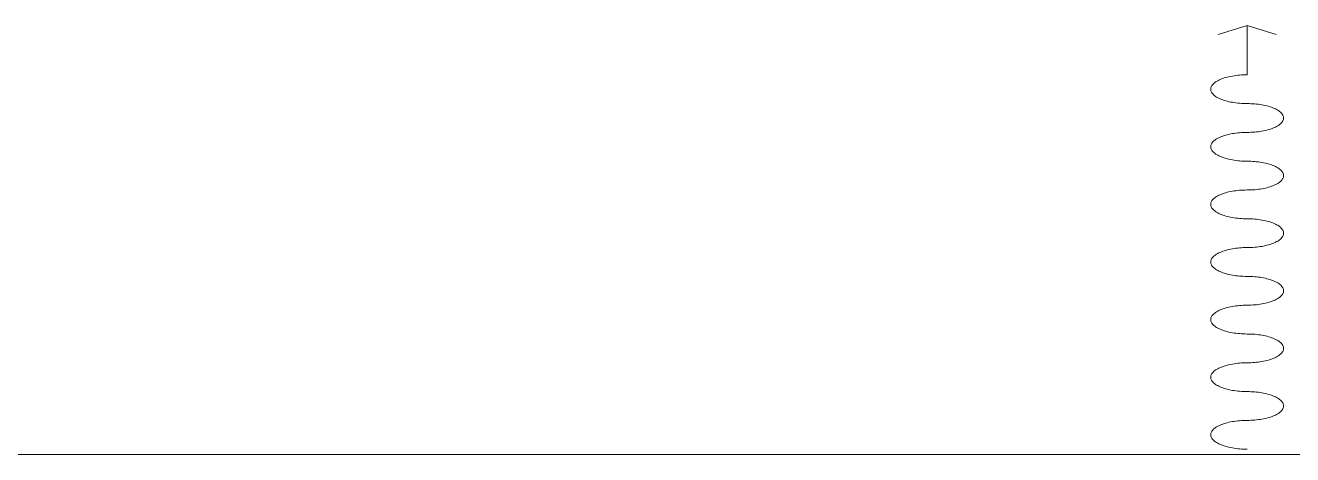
# Model space of a CAD drawing. Header units: millimetres. Extents: x 1706 to 12425, y -387 to 9072.
# Drawn here: x 7038 to 9577, y 2984 to 3843 of the extents above; entities that cross this region are included whole.
import ezdxf

# ---------------------------------------------------------------- set-up
doc = ezdxf.new("R2010")
doc.units = ezdxf.units.MM
doc.layers.add('BS-非承重墙', color=255, linetype='Continuous', lineweight=13)
doc.layers.add('DS-绿化陈设', color=4, linetype='Continuous', lineweight=13)

msp = doc.modelspace()

# ---------------------------------------------------------------- linework, layer by layer
at = {"layer": 'BS-非承重墙', "color": 255, "linetype": 'Continuous'}
msp.add_line((9595.5, 2983.8), (5889.3, 2983.8), dxfattribs=at)
at = {"layer": 'DS-绿化陈设', "color": 4, "linetype": 'Continuous'}
for p, q in [((9486, 3843.3), (9428.1, 3824.8)), ((9486, 3744.3), (9486, 3843.3)), ((9486, 3843.3), (9543.9, 3824.8)), ((9427, 3732.4), (9424.9, 3731.2)), ((9429.4, 3733.6), (9427, 3732.4)), ((9431.8, 3734.8), (9429.4, 3733.6)), ((9434.5, 3735.9), (9431.8, 3734.8)), ((9437.2, 3736.9), (9434.5, 3735.9)), ((9440.1, 3737.9), (9437.2, 3736.9)), ((9443.2, 3738.8), (9440.1, 3737.9)), ((9446.3, 3739.7), (9443.2, 3738.8)), ((9449.6, 3740.5), (9446.3, 3739.7)), ((9452.9, 3741.2), (9449.6, 3740.5)), ((9456.4, 3741.8), (9452.9, 3741.2)), ((9459.9, 3742.4), (9456.4, 3741.8)), ((9463.5, 3742.9), (9459.9, 3742.4)), ((9467.2, 3743.3), (9463.5, 3742.9)), ((9470.9, 3743.7), (9467.2, 3743.3)), ((9474.6, 3744), (9470.9, 3743.7)), ((9478.4, 3744.2), (9474.6, 3744)), ((9482.2, 3744.3), (9478.4, 3744.2)), ((9486, 3744.3), (9482.2, 3744.3)), ((9413.2, 3717), (9413.1, 3715.5)), ((9413.1, 3715.5), (9413.2, 3714)), ((9413.5, 3718.5), (9413.2, 3717)), ((9413.2, 3714), (9413.5, 3712.5)), ((9414, 3720), (9413.5, 3718.5)), ((9413.5, 3712.5), (9414, 3711)), ((9414.7, 3721.5), (9414, 3720)), ((9414, 3711), (9414.7, 3709.5)), ((9415.6, 3723), (9414.7, 3721.5)), ((9414.7, 3709.5), (9415.6, 3708)), ((9416.7, 3724.4), (9415.6, 3723)), ((9415.6, 3708), (9416.7, 3706.6)), ((9417.9, 3725.8), (9416.7, 3724.4)), ((9419.4, 3727.2), (9417.9, 3725.8)), ((9421, 3728.6), (9419.4, 3727.2)), ((9422.9, 3729.9), (9421, 3728.6)), ((9424.9, 3731.2), (9422.9, 3729.9)), ((9416.7, 3706.6), (9417.9, 3705.2)), ((9417.9, 3705.2), (9419.4, 3703.8)), ((9419.4, 3703.8), (9421, 3702.4)), ((9421, 3702.4), (9422.9, 3701.1)), ((9422.9, 3701.1), (9424.9, 3699.8)), ((9424.9, 3699.8), (9427, 3698.5)), ((9427, 3698.5), (9429.4, 3697.3)), ((9429.4, 3697.3), (9431.8, 3696.2)), ((9431.8, 3696.2), (9434.5, 3695.1)), ((9434.5, 3695.1), (9437.2, 3694.1)), ((9437.2, 3694.1), (9440.1, 3693.1)), ((9440.1, 3693.1), (9443.2, 3692.2)), ((9443.2, 3692.2), (9446.3, 3691.3)), ((9446.3, 3691.3), (9449.6, 3690.5)), ((9449.6, 3690.5), (9452.9, 3689.8)), ((9452.9, 3689.8), (9456.4, 3689.2)), ((9456.4, 3689.2), (9459.9, 3688.6)), ((9459.9, 3688.6), (9463.5, 3688.1)), ((9463.5, 3688.1), (9467.2, 3687.6)), ((9467.2, 3687.6), (9470.9, 3687.3)), ((9470.9, 3687.3), (9474.6, 3687)), ((9474.6, 3687), (9478.4, 3686.8)), ((9478.4, 3686.8), (9482.2, 3686.7)), ((9482.2, 3686.7), (9486, 3686.7)), ((9489.9, 3686.6), (9486, 3686.7)), ((9486, 3686.7), (9486, 3686.7)), ((9486, 3686.7), (9486, 3686.7)), ((9493.7, 3686.5), (9489.9, 3686.6)), ((9497.4, 3686.3), (9493.7, 3686.5)), ((9501.2, 3686), (9497.4, 3686.3)), ((9504.9, 3685.7), (9501.2, 3686)), ((9508.6, 3685.2), (9504.9, 3685.7)), ((9512.2, 3684.7), (9508.6, 3685.2)), ((9515.7, 3684.2), (9512.2, 3684.7)), ((9519.1, 3683.5), (9515.7, 3684.2)), ((9522.5, 3682.8), (9519.1, 3683.5)), ((9525.8, 3682), (9522.5, 3682.8)), ((9528.9, 3681.2), (9525.8, 3682)), ((9531.9, 3680.2), (9528.9, 3681.2)), ((9534.8, 3679.3), (9531.9, 3680.2)), ((9537.6, 3678.2), (9534.8, 3679.3)), ((9540.2, 3677.1), (9537.6, 3678.2)), ((9542.7, 3676), (9540.2, 3677.1)), ((9545, 3674.8), (9542.7, 3676)), ((9547.2, 3673.5), (9545, 3674.8)), ((9549.2, 3672.2), (9547.2, 3673.5)), ((9551, 3670.9), (9549.2, 3672.2)), ((9552.7, 3669.6), (9551, 3670.9)), ((9554.1, 3668.2), (9552.7, 3669.6)), ((9555.4, 3666.7), (9554.1, 3668.2)), ((9556.5, 3665.3), (9555.4, 3666.7)), ((9557.4, 3663.8), (9556.5, 3665.3)), ((9558.1, 3662.3), (9557.4, 3663.8)), ((9558.6, 3660.8), (9558.1, 3662.3)), ((9558.9, 3659.3), (9558.6, 3660.8)), ((9558.6, 3654.8), (9558.9, 3656.3)), ((9559, 3657.8), (9558.9, 3659.3)), ((9558.9, 3656.3), (9559, 3657.8)), ((9508.6, 3630.4), (9512.2, 3630.9)), ((9512.2, 3630.9), (9515.7, 3631.5)), ((9515.7, 3631.5), (9519.1, 3632.1)), ((9519.1, 3632.1), (9522.5, 3632.9)), ((9522.5, 3632.9), (9525.8, 3633.6)), ((9525.8, 3633.6), (9528.9, 3634.5)), ((9528.9, 3634.5), (9531.9, 3635.4)), ((9531.9, 3635.4), (9534.8, 3636.4)), ((9534.8, 3636.4), (9537.6, 3637.4)), ((9537.6, 3637.4), (9540.2, 3638.5)), ((9540.2, 3638.5), (9542.7, 3639.7)), ((9542.7, 3639.7), (9545, 3640.9)), ((9545, 3640.9), (9547.2, 3642.1)), ((9547.2, 3642.1), (9549.2, 3643.4)), ((9549.2, 3643.4), (9551, 3644.7)), ((9551, 3644.7), (9552.7, 3646.1)), ((9552.7, 3646.1), (9554.1, 3647.5)), ((9554.1, 3647.5), (9555.4, 3648.9)), ((9555.4, 3648.9), (9556.5, 3650.4)), ((9556.5, 3650.4), (9557.4, 3651.8)), ((9557.4, 3651.8), (9558.1, 3653.3)), ((9558.1, 3653.3), (9558.6, 3654.8)), ((9414.7, 3606.2), (9414, 3604.7)), ((9415.6, 3607.6), (9414.7, 3606.2)), ((9416.7, 3609.1), (9415.6, 3607.6)), ((9417.9, 3610.5), (9416.7, 3609.1)), ((9419.4, 3611.9), (9417.9, 3610.5)), ((9421, 3613.3), (9419.4, 3611.9)), ((9422.9, 3614.6), (9421, 3613.3)), ((9424.9, 3615.9), (9422.9, 3614.6)), ((9427, 3617.1), (9424.9, 3615.9)), ((9429.4, 3618.3), (9427, 3617.1)), ((9431.8, 3619.5), (9429.4, 3618.3)), ((9434.5, 3620.5), (9431.8, 3619.5)), ((9437.2, 3621.6), (9434.5, 3620.5)), ((9440.1, 3622.6), (9437.2, 3621.6)), ((9443.2, 3623.5), (9440.1, 3622.6)), ((9446.3, 3624.3), (9443.2, 3623.5)), ((9449.6, 3625.1), (9446.3, 3624.3)), ((9452.9, 3625.9), (9449.6, 3625.1)), ((9456.4, 3626.5), (9452.9, 3625.9)), ((9459.9, 3627.1), (9456.4, 3626.5)), ((9463.5, 3627.6), (9459.9, 3627.1)), ((9467.2, 3628), (9463.5, 3627.6)), ((9470.9, 3628.4), (9467.2, 3628)), ((9474.6, 3628.6), (9470.9, 3628.4)), ((9478.4, 3628.8), (9474.6, 3628.6)), ((9482.2, 3629), (9478.4, 3628.8)), ((9486, 3629), (9482.2, 3629)), ((9486, 3629), (9489.9, 3629)), ((9489.9, 3629), (9493.7, 3629.2)), ((9493.7, 3629.2), (9497.4, 3629.3)), ((9497.4, 3629.3), (9501.2, 3629.6)), ((9501.2, 3629.6), (9504.9, 3630)), ((9504.9, 3630), (9508.6, 3630.4)), ((9413.2, 3601.7), (9413.1, 3600.2)), ((9413.1, 3600.2), (9413.2, 3598.7)), ((9413.5, 3603.2), (9413.2, 3601.7)), ((9413.2, 3598.7), (9413.5, 3597.1)), ((9414, 3604.7), (9413.5, 3603.2)), ((9413.5, 3597.1), (9414, 3595.7)), ((9414, 3595.7), (9414.7, 3594.2)), ((9414.7, 3594.2), (9415.6, 3592.7)), ((9415.6, 3592.7), (9416.7, 3591.3)), ((9416.7, 3591.3), (9417.9, 3589.8)), ((9417.9, 3589.8), (9419.4, 3588.4)), ((9419.4, 3588.4), (9421, 3587.1)), ((9421, 3587.1), (9422.9, 3585.7)), ((9422.9, 3585.7), (9424.9, 3584.5)), ((9424.9, 3584.5), (9427, 3583.2)), ((9427, 3583.2), (9429.4, 3582)), ((9429.4, 3582), (9431.8, 3580.9)), ((9431.8, 3580.9), (9434.5, 3579.8)), ((9434.5, 3579.8), (9437.2, 3578.7)), ((9437.2, 3578.7), (9440.1, 3577.8)), ((9440.1, 3577.8), (9443.2, 3576.8)), ((9443.2, 3576.8), (9446.3, 3576)), ((9446.3, 3576), (9449.6, 3575.2)), ((9449.6, 3575.2), (9452.9, 3574.5)), ((9452.9, 3574.5), (9456.4, 3573.8)), ((9456.4, 3573.8), (9459.9, 3573.2)), ((9459.9, 3573.2), (9463.5, 3572.7)), ((9463.5, 3572.7), (9467.2, 3572.3)), ((9467.2, 3572.3), (9470.9, 3572)), ((9470.9, 3572), (9474.6, 3571.7)), ((9474.6, 3571.7), (9478.4, 3571.5)), ((9478.4, 3571.5), (9482.2, 3571.4)), ((9482.2, 3571.4), (9486, 3571.3)), ((9489.9, 3571.3), (9486, 3571.3)), ((9486, 3571.3), (9486, 3571.3)), ((9486, 3571.3), (9486, 3571.3)), ((9493.7, 3571.2), (9489.9, 3571.3)), ((9497.4, 3571), (9493.7, 3571.2)), ((9501.2, 3570.7), (9497.4, 3571)), ((9504.9, 3570.3), (9501.2, 3570.7)), ((9508.6, 3569.9), (9504.9, 3570.3)), ((9512.2, 3569.4), (9508.6, 3569.9)), ((9515.7, 3568.8), (9512.2, 3569.4)), ((9519.1, 3568.2), (9515.7, 3568.8)), ((9522.5, 3567.5), (9519.1, 3568.2)), ((9525.8, 3566.7), (9522.5, 3567.5)), ((9528.9, 3565.8), (9525.8, 3566.7)), ((9531.9, 3564.9), (9528.9, 3565.8)), ((9534.8, 3563.9), (9531.9, 3564.9)), ((9537.6, 3562.9), (9534.8, 3563.9)), ((9540.2, 3561.8), (9537.6, 3562.9)), ((9542.7, 3560.6), (9540.2, 3561.8)), ((9545, 3559.4), (9542.7, 3560.6)), ((9547.2, 3558.2), (9545, 3559.4)), ((9549.2, 3556.9), (9547.2, 3558.2)), ((9551, 3555.6), (9549.2, 3556.9)), ((9552.7, 3554.2), (9551, 3555.6)), ((9549.2, 3528.1), (9551, 3529.4)), ((9551, 3529.4), (9552.7, 3530.8)), ((9554.1, 3552.8), (9552.7, 3554.2)), ((9552.7, 3530.8), (9554.1, 3532.2)), ((9555.4, 3551.4), (9554.1, 3552.8)), ((9554.1, 3532.2), (9555.4, 3533.6)), ((9556.5, 3550), (9555.4, 3551.4)), ((9555.4, 3533.6), (9556.5, 3535)), ((9557.4, 3548.5), (9556.5, 3550)), ((9556.5, 3535), (9557.4, 3536.5)), ((9558.1, 3547), (9557.4, 3548.5)), ((9557.4, 3536.5), (9558.1, 3538)), ((9558.6, 3545.5), (9558.1, 3547)), ((9558.1, 3538), (9558.6, 3539.5)), ((9558.9, 3544), (9558.6, 3545.5)), ((9558.6, 3539.5), (9558.9, 3541)), ((9559, 3542.5), (9558.9, 3544)), ((9558.9, 3541), (9559, 3542.5)), ((9431.8, 3504.1), (9429.4, 3503)), ((9434.5, 3505.2), (9431.8, 3504.1)), ((9437.2, 3506.3), (9434.5, 3505.2)), ((9440.1, 3507.2), (9437.2, 3506.3)), ((9443.2, 3508.2), (9440.1, 3507.2)), ((9446.3, 3509), (9443.2, 3508.2)), ((9449.6, 3509.8), (9446.3, 3509)), ((9452.9, 3510.5), (9449.6, 3509.8)), ((9456.4, 3511.2), (9452.9, 3510.5)), ((9459.9, 3511.7), (9456.4, 3511.2)), ((9463.5, 3512.3), (9459.9, 3511.7)), ((9467.2, 3512.7), (9463.5, 3512.3)), ((9470.9, 3513), (9467.2, 3512.7)), ((9474.6, 3513.3), (9470.9, 3513)), ((9478.4, 3513.5), (9474.6, 3513.3)), ((9482.2, 3513.6), (9478.4, 3513.5)), ((9486, 3513.7), (9482.2, 3513.6)), ((9486, 3513.7), (9489.9, 3513.7)), ((9489.9, 3513.7), (9493.7, 3513.8)), ((9493.7, 3513.8), (9497.4, 3514)), ((9497.4, 3514), (9501.2, 3514.3)), ((9501.2, 3514.3), (9504.9, 3514.6)), ((9504.9, 3514.6), (9508.6, 3515.1)), ((9508.6, 3515.1), (9512.2, 3515.6)), ((9512.2, 3515.6), (9515.7, 3516.2)), ((9515.7, 3516.2), (9519.1, 3516.8)), ((9519.1, 3516.8), (9522.5, 3517.5)), ((9522.5, 3517.5), (9525.8, 3518.3)), ((9525.8, 3518.3), (9528.9, 3519.2)), ((9528.9, 3519.2), (9531.9, 3520.1)), ((9531.9, 3520.1), (9534.8, 3521.1)), ((9534.8, 3521.1), (9537.6, 3522.1)), ((9537.6, 3522.1), (9540.2, 3523.2)), ((9540.2, 3523.2), (9542.7, 3524.4)), ((9542.7, 3524.4), (9545, 3525.5)), ((9545, 3525.5), (9547.2, 3526.8)), ((9547.2, 3526.8), (9549.2, 3528.1)), ((9413.2, 3486.3), (9413.1, 3484.8)), ((9413.1, 3484.8), (9413.2, 3483.3)), ((9413.5, 3487.8), (9413.2, 3486.3)), ((9413.2, 3483.3), (9413.5, 3481.8)), ((9414, 3489.3), (9413.5, 3487.8)), ((9413.5, 3481.8), (9414, 3480.3)), ((9414.7, 3490.8), (9414, 3489.3)), ((9414, 3480.3), (9414.7, 3478.8)), ((9415.6, 3492.3), (9414.7, 3490.8)), ((9414.7, 3478.8), (9415.6, 3477.4)), ((9416.7, 3493.7), (9415.6, 3492.3)), ((9417.9, 3495.2), (9416.7, 3493.7)), ((9419.4, 3496.6), (9417.9, 3495.2)), ((9421, 3497.9), (9419.4, 3496.6)), ((9422.9, 3499.2), (9421, 3497.9)), ((9424.9, 3500.5), (9422.9, 3499.2)), ((9427, 3501.8), (9424.9, 3500.5)), ((9429.4, 3503), (9427, 3501.8)), ((9415.6, 3477.4), (9416.7, 3475.9)), ((9416.7, 3475.9), (9417.9, 3474.5)), ((9417.9, 3474.5), (9419.4, 3473.1)), ((9419.4, 3473.1), (9421, 3471.7)), ((9421, 3471.7), (9422.9, 3470.4)), ((9422.9, 3470.4), (9424.9, 3469.1)), ((9424.9, 3469.1), (9427, 3467.9)), ((9427, 3467.9), (9429.4, 3466.7)), ((9429.4, 3466.7), (9431.8, 3465.5)), ((9431.8, 3465.5), (9434.5, 3464.4)), ((9434.5, 3464.4), (9437.2, 3463.4)), ((9437.2, 3463.4), (9440.1, 3462.4)), ((9440.1, 3462.4), (9443.2, 3461.5)), ((9443.2, 3461.5), (9446.3, 3460.6)), ((9446.3, 3460.6), (9449.6, 3459.9)), ((9449.6, 3459.9), (9452.9, 3459.1)), ((9452.9, 3459.1), (9456.4, 3458.5)), ((9456.4, 3458.5), (9459.9, 3457.9)), ((9459.9, 3457.9), (9463.5, 3457.4)), ((9463.5, 3457.4), (9467.2, 3457)), ((9467.2, 3457), (9470.9, 3456.6)), ((9470.9, 3456.6), (9474.6, 3456.4)), ((9474.6, 3456.4), (9478.4, 3456.2)), ((9478.4, 3456.2), (9482.2, 3456)), ((9482.2, 3456), (9486, 3456)), ((9489.9, 3456), (9486, 3456)), ((9486, 3456), (9486, 3456)), ((9486, 3456), (9486, 3456)), ((9493.7, 3455.8), (9489.9, 3456)), ((9497.4, 3455.6), (9493.7, 3455.8)), ((9501.2, 3455.4), (9497.4, 3455.6)), ((9504.9, 3455), (9501.2, 3455.4)), ((9508.6, 3454.6), (9504.9, 3455)), ((9512.2, 3454.1), (9508.6, 3454.6)), ((9515.7, 3453.5), (9512.2, 3454.1)), ((9519.1, 3452.9), (9515.7, 3453.5)), ((9522.5, 3452.1), (9519.1, 3452.9)), ((9525.8, 3451.3), (9522.5, 3452.1)), ((9528.9, 3450.5), (9525.8, 3451.3)), ((9531.9, 3449.6), (9528.9, 3450.5)), ((9534.8, 3448.6), (9531.9, 3449.6)), ((9537.6, 3447.6), (9534.8, 3448.6)), ((9540.2, 3446.5), (9537.6, 3447.6)), ((9542.7, 3445.3), (9540.2, 3446.5)), ((9545, 3444.1), (9542.7, 3445.3)), ((9547.2, 3442.9), (9545, 3444.1)), ((9549.2, 3441.6), (9547.2, 3442.9)), ((9551, 3440.3), (9549.2, 3441.6)), ((9552.7, 3438.9), (9551, 3440.3)), ((9554.1, 3437.5), (9552.7, 3438.9)), ((9555.4, 3436.1), (9554.1, 3437.5)), ((9556.5, 3434.6), (9555.4, 3436.1)), ((9557.4, 3433.2), (9556.5, 3434.6)), ((9558.1, 3431.7), (9557.4, 3433.2)), ((9558.6, 3430.2), (9558.1, 3431.7)), ((9558.9, 3428.7), (9558.6, 3430.2)), ((9559, 3427.2), (9558.9, 3428.7)), ((9519.1, 3401.5), (9522.5, 3402.2)), ((9522.5, 3402.2), (9525.8, 3403)), ((9525.8, 3403), (9528.9, 3403.8)), ((9528.9, 3403.8), (9531.9, 3404.8)), ((9531.9, 3404.8), (9534.8, 3405.7)), ((9534.8, 3405.7), (9537.6, 3406.8)), ((9537.6, 3406.8), (9540.2, 3407.9)), ((9540.2, 3407.9), (9542.7, 3409)), ((9542.7, 3409), (9545, 3410.2)), ((9545, 3410.2), (9547.2, 3411.5)), ((9547.2, 3411.5), (9549.2, 3412.7)), ((9549.2, 3412.7), (9551, 3414.1)), ((9551, 3414.1), (9552.7, 3415.4)), ((9552.7, 3415.4), (9554.1, 3416.8)), ((9554.1, 3416.8), (9555.4, 3418.3)), ((9555.4, 3418.3), (9556.5, 3419.7)), ((9556.5, 3419.7), (9557.4, 3421.2)), ((9557.4, 3421.2), (9558.1, 3422.7)), ((9558.1, 3422.7), (9558.6, 3424.2)), ((9558.6, 3424.2), (9558.9, 3425.7)), ((9558.9, 3425.7), (9559, 3427.2)), ((9415.6, 3377), (9414.7, 3375.5)), ((9416.7, 3378.4), (9415.6, 3377)), ((9417.9, 3379.8), (9416.7, 3378.4)), ((9419.4, 3381.2), (9417.9, 3379.8)), ((9421, 3382.6), (9419.4, 3381.2)), ((9422.9, 3383.9), (9421, 3382.6)), ((9424.9, 3385.2), (9422.9, 3383.9)), ((9427, 3386.4), (9424.9, 3385.2)), ((9429.4, 3387.6), (9427, 3386.4)), ((9431.8, 3388.8), (9429.4, 3387.6)), ((9434.5, 3389.9), (9431.8, 3388.8)), ((9437.2, 3390.9), (9434.5, 3389.9)), ((9440.1, 3391.9), (9437.2, 3390.9)), ((9443.2, 3392.8), (9440.1, 3391.9)), ((9446.3, 3393.7), (9443.2, 3392.8)), ((9449.6, 3394.5), (9446.3, 3393.7)), ((9452.9, 3395.2), (9449.6, 3394.5)), ((9456.4, 3395.8), (9452.9, 3395.2)), ((9459.9, 3396.4), (9456.4, 3395.8)), ((9463.5, 3396.9), (9459.9, 3396.4)), ((9467.2, 3397.4), (9463.5, 3396.9)), ((9470.9, 3397.7), (9467.2, 3397.4)), ((9474.6, 3398), (9470.9, 3397.7)), ((9478.4, 3398.2), (9474.6, 3398)), ((9482.2, 3398.3), (9478.4, 3398.2)), ((9486, 3398.3), (9482.2, 3398.3)), ((9486, 3398.3), (9489.9, 3398.4)), ((9489.9, 3398.4), (9493.7, 3398.5)), ((9493.7, 3398.5), (9497.4, 3398.7)), ((9497.4, 3398.7), (9501.2, 3399)), ((9501.2, 3399), (9504.9, 3399.3)), ((9504.9, 3399.3), (9508.6, 3399.7)), ((9508.6, 3399.7), (9512.2, 3400.2)), ((9512.2, 3400.2), (9515.7, 3400.8)), ((9515.7, 3400.8), (9519.1, 3401.5)), ((9413.2, 3371), (9413.1, 3369.5)), ((9413.1, 3369.5), (9413.2, 3368)), ((9413.5, 3372.5), (9413.2, 3371)), ((9413.2, 3368), (9413.5, 3366.5)), ((9414, 3374), (9413.5, 3372.5)), ((9413.5, 3366.5), (9414, 3365)), ((9414.7, 3375.5), (9414, 3374)), ((9414, 3365), (9414.7, 3363.5)), ((9414.7, 3363.5), (9415.6, 3362)), ((9415.6, 3362), (9416.7, 3360.6)), ((9416.7, 3360.6), (9417.9, 3359.2)), ((9417.9, 3359.2), (9419.4, 3357.8)), ((9419.4, 3357.8), (9421, 3356.4)), ((9421, 3356.4), (9422.9, 3355.1)), ((9422.9, 3355.1), (9424.9, 3353.8)), ((9424.9, 3353.8), (9427, 3352.6)), ((9427, 3352.6), (9429.4, 3351.4)), ((9429.4, 3351.4), (9431.8, 3350.2)), ((9431.8, 3350.2), (9434.5, 3349.1)), ((9434.5, 3349.1), (9437.2, 3348.1)), ((9437.2, 3348.1), (9440.1, 3347.1)), ((9440.1, 3347.1), (9443.2, 3346.2)), ((9443.2, 3346.2), (9446.3, 3345.3)), ((9446.3, 3345.3), (9449.6, 3344.5)), ((9449.6, 3344.5), (9452.9, 3343.8)), ((9452.9, 3343.8), (9456.4, 3343.2)), ((9456.4, 3343.2), (9459.9, 3342.6)), ((9459.9, 3342.6), (9463.5, 3342.1)), ((9463.5, 3342.1), (9467.2, 3341.6)), ((9467.2, 3341.6), (9470.9, 3341.3)), ((9470.9, 3341.3), (9474.6, 3341)), ((9474.6, 3341), (9478.4, 3340.8)), ((9478.4, 3340.8), (9482.2, 3340.7)), ((9482.2, 3340.7), (9486, 3340.7)), ((9489.9, 3340.6), (9486, 3340.7)), ((9486, 3340.7), (9486, 3340.7)), ((9486, 3340.7), (9486, 3340.7)), ((9493.7, 3340.5), (9489.9, 3340.6)), ((9497.4, 3340.3), (9493.7, 3340.5)), ((9501.2, 3340), (9497.4, 3340.3)), ((9504.9, 3339.7), (9501.2, 3340)), ((9508.6, 3339.3), (9504.9, 3339.7)), ((9512.2, 3338.8), (9508.6, 3339.3)), ((9515.7, 3338.2), (9512.2, 3338.8)), ((9519.1, 3337.5), (9515.7, 3338.2)), ((9522.5, 3336.8), (9519.1, 3337.5)), ((9525.8, 3336), (9522.5, 3336.8)), ((9528.9, 3335.2), (9525.8, 3336)), ((9531.9, 3334.2), (9528.9, 3335.2)), ((9534.8, 3333.3), (9531.9, 3334.2)), ((9537.6, 3332.2), (9534.8, 3333.3)), ((9540.2, 3331.1), (9537.6, 3332.2)), ((9542.7, 3330), (9540.2, 3331.1)), ((9545, 3328.8), (9542.7, 3330)), ((9547.2, 3327.5), (9545, 3328.8)), ((9549.2, 3326.3), (9547.2, 3327.5)), ((9551, 3324.9), (9549.2, 3326.3)), ((9552.7, 3323.6), (9551, 3324.9)), ((9554.1, 3322.2), (9552.7, 3323.6)), ((9552.7, 3300.1), (9554.1, 3301.5)), ((9555.4, 3320.7), (9554.1, 3322.2)), ((9554.1, 3301.5), (9555.4, 3302.9)), ((9556.5, 3319.3), (9555.4, 3320.7)), ((9555.4, 3302.9), (9556.5, 3304.4)), ((9557.4, 3317.8), (9556.5, 3319.3)), ((9556.5, 3304.4), (9557.4, 3305.8)), ((9558.1, 3316.3), (9557.4, 3317.8)), ((9557.4, 3305.8), (9558.1, 3307.3)), ((9558.6, 3314.8), (9558.1, 3316.3)), ((9558.1, 3307.3), (9558.6, 3308.8)), ((9558.9, 3313.3), (9558.6, 3314.8)), ((9558.6, 3308.8), (9558.9, 3310.3)), ((9559, 3311.8), (9558.9, 3313.3)), ((9558.9, 3310.3), (9559, 3311.8)), ((9437.2, 3275.6), (9434.5, 3274.6)), ((9440.1, 3276.6), (9437.2, 3275.6)), ((9443.2, 3277.5), (9440.1, 3276.6)), ((9446.3, 3278.4), (9443.2, 3277.5)), ((9449.6, 3279.1), (9446.3, 3278.4)), ((9452.9, 3279.9), (9449.6, 3279.1)), ((9456.4, 3280.5), (9452.9, 3279.9)), ((9459.9, 3281.1), (9456.4, 3280.5)), ((9463.5, 3281.6), (9459.9, 3281.1)), ((9467.2, 3282), (9463.5, 3281.6)), ((9470.9, 3282.4), (9467.2, 3282)), ((9474.6, 3282.6), (9470.9, 3282.4)), ((9478.4, 3282.8), (9474.6, 3282.6)), ((9482.2, 3283), (9478.4, 3282.8)), ((9486, 3283), (9482.2, 3283)), ((9486, 3283), (9489.9, 3283)), ((9489.9, 3283), (9493.7, 3283.2)), ((9493.7, 3283.2), (9497.4, 3283.4)), ((9497.4, 3283.4), (9501.2, 3283.6)), ((9501.2, 3283.6), (9504.9, 3284)), ((9504.9, 3284), (9508.6, 3284.4)), ((9508.6, 3284.4), (9512.2, 3284.9)), ((9512.2, 3284.9), (9515.7, 3285.5)), ((9515.7, 3285.5), (9519.1, 3286.1)), ((9519.1, 3286.1), (9522.5, 3286.9)), ((9522.5, 3286.9), (9525.8, 3287.7)), ((9525.8, 3287.7), (9528.9, 3288.5)), ((9528.9, 3288.5), (9531.9, 3289.4)), ((9531.9, 3289.4), (9534.8, 3290.4)), ((9534.8, 3290.4), (9537.6, 3291.4)), ((9537.6, 3291.4), (9540.2, 3292.5)), ((9540.2, 3292.5), (9542.7, 3293.7)), ((9542.7, 3293.7), (9545, 3294.9)), ((9545, 3294.9), (9547.2, 3296.1)), ((9547.2, 3296.1), (9549.2, 3297.4)), ((9549.2, 3297.4), (9551, 3298.7)), ((9551, 3298.7), (9552.7, 3300.1)), ((9413.2, 3255.7), (9413.1, 3254.2)), ((9413.1, 3254.2), (9413.2, 3252.7)), ((9413.5, 3257.2), (9413.2, 3255.7)), ((9413.2, 3252.7), (9413.5, 3251.2)), ((9414, 3258.7), (9413.5, 3257.2)), ((9413.5, 3251.2), (9414, 3249.7)), ((9414.7, 3260.2), (9414, 3258.7)), ((9415.6, 3261.6), (9414.7, 3260.2)), ((9416.7, 3263.1), (9415.6, 3261.6)), ((9417.9, 3264.5), (9416.7, 3263.1)), ((9419.4, 3265.9), (9417.9, 3264.5)), ((9421, 3267.3), (9419.4, 3265.9)), ((9422.9, 3268.6), (9421, 3267.3)), ((9424.9, 3269.9), (9422.9, 3268.6)), ((9427, 3271.1), (9424.9, 3269.9)), ((9429.4, 3272.3), (9427, 3271.1)), ((9431.8, 3273.5), (9429.4, 3272.3)), ((9434.5, 3274.6), (9431.8, 3273.5)), ((9414, 3249.7), (9414.7, 3248.2)), ((9414.7, 3248.2), (9415.6, 3246.7)), ((9415.6, 3246.7), (9416.7, 3245.3)), ((9416.7, 3245.3), (9417.9, 3243.8)), ((9417.9, 3243.8), (9419.4, 3242.4)), ((9419.4, 3242.4), (9421, 3241.1)), ((9421, 3241.1), (9422.9, 3239.8)), ((9422.9, 3239.8), (9424.9, 3238.5)), ((9424.9, 3238.5), (9427, 3237.2)), ((9427, 3237.2), (9429.4, 3236)), ((9429.4, 3236), (9431.8, 3234.9)), ((9431.8, 3234.9), (9434.5, 3233.8)), ((9434.5, 3233.8), (9437.2, 3232.7)), ((9437.2, 3232.7), (9440.1, 3231.8)), ((9440.1, 3231.8), (9443.2, 3230.8)), ((9443.2, 3230.8), (9446.3, 3230)), ((9446.3, 3230), (9449.6, 3229.2)), ((9449.6, 3229.2), (9452.9, 3228.5)), ((9452.9, 3228.5), (9456.4, 3227.8)), ((9456.4, 3227.8), (9459.9, 3227.3)), ((9459.9, 3227.3), (9463.5, 3226.7)), ((9463.5, 3226.7), (9467.2, 3226.3)), ((9467.2, 3226.3), (9470.9, 3226)), ((9470.9, 3226), (9474.6, 3225.7)), ((9474.6, 3225.7), (9478.4, 3225.5)), ((9478.4, 3225.5), (9482.2, 3225.4)), ((9482.2, 3225.4), (9486, 3225.3)), ((9486, 3225.3), (9486, 3225.3)), ((9489.9, 3225.3), (9486, 3225.3)), ((9486, 3225.3), (9486, 3225.3)), ((9493.7, 3225.2), (9489.9, 3225.3)), ((9497.4, 3225), (9493.7, 3225.2)), ((9501.2, 3224.7), (9497.4, 3225)), ((9504.9, 3224.4), (9501.2, 3224.7)), ((9508.6, 3223.9), (9504.9, 3224.4)), ((9512.2, 3223.4), (9508.6, 3223.9)), ((9515.7, 3222.8), (9512.2, 3223.4)), ((9519.1, 3222.2), (9515.7, 3222.8)), ((9522.5, 3221.5), (9519.1, 3222.2)), ((9525.8, 3220.7), (9522.5, 3221.5)), ((9528.9, 3219.8), (9525.8, 3220.7)), ((9531.9, 3218.9), (9528.9, 3219.8)), ((9534.8, 3217.9), (9531.9, 3218.9)), ((9537.6, 3216.9), (9534.8, 3217.9)), ((9540.2, 3215.8), (9537.6, 3216.9)), ((9542.7, 3214.6), (9540.2, 3215.8)), ((9545, 3213.5), (9542.7, 3214.6)), ((9547.2, 3212.2), (9545, 3213.5)), ((9549.2, 3210.9), (9547.2, 3212.2)), ((9551, 3209.6), (9549.2, 3210.9)), ((9552.7, 3208.2), (9551, 3209.6)), ((9554.1, 3206.8), (9552.7, 3208.2)), ((9555.4, 3205.4), (9554.1, 3206.8)), ((9556.5, 3204), (9555.4, 3205.4)), ((9557.4, 3202.5), (9556.5, 3204)), ((9558.1, 3201), (9557.4, 3202.5)), ((9558.6, 3199.5), (9558.1, 3201)), ((9558.9, 3198), (9558.6, 3199.5)), ((9528.9, 3173.2), (9531.9, 3174.1)), ((9531.9, 3174.1), (9534.8, 3175.1)), ((9534.8, 3175.1), (9537.6, 3176.1)), ((9537.6, 3176.1), (9540.2, 3177.2)), ((9540.2, 3177.2), (9542.7, 3178.4)), ((9542.7, 3178.4), (9545, 3179.6)), ((9545, 3179.6), (9547.2, 3180.8)), ((9547.2, 3180.8), (9549.2, 3182.1)), ((9549.2, 3182.1), (9551, 3183.4)), ((9551, 3183.4), (9552.7, 3184.8)), ((9552.7, 3184.8), (9554.1, 3186.2)), ((9554.1, 3186.2), (9555.4, 3187.6)), ((9555.4, 3187.6), (9556.5, 3189)), ((9556.5, 3189), (9557.4, 3190.5)), ((9557.4, 3190.5), (9558.1, 3192)), ((9558.1, 3192), (9558.6, 3193.5)), ((9558.6, 3193.5), (9558.9, 3195)), ((9559, 3196.5), (9558.9, 3198)), ((9558.9, 3195), (9559, 3196.5)), ((9417.9, 3149.2), (9416.7, 3147.7)), ((9419.4, 3150.6), (9417.9, 3149.2)), ((9421, 3151.9), (9419.4, 3150.6)), ((9422.9, 3153.3), (9421, 3151.9)), ((9424.9, 3154.5), (9422.9, 3153.3)), ((9427, 3155.8), (9424.9, 3154.5)), ((9429.4, 3157), (9427, 3155.8)), ((9431.8, 3158.1), (9429.4, 3157)), ((9434.5, 3159.2), (9431.8, 3158.1)), ((9437.2, 3160.3), (9434.5, 3159.2)), ((9440.1, 3161.2), (9437.2, 3160.3)), ((9443.2, 3162.2), (9440.1, 3161.2)), ((9446.3, 3163), (9443.2, 3162.2)), ((9449.6, 3163.8), (9446.3, 3163)), ((9452.9, 3164.5), (9449.6, 3163.8)), ((9456.4, 3165.2), (9452.9, 3164.5)), ((9459.9, 3165.8), (9456.4, 3165.2)), ((9463.5, 3166.3), (9459.9, 3165.8)), ((9467.2, 3166.7), (9463.5, 3166.3)), ((9470.9, 3167), (9467.2, 3166.7)), ((9474.6, 3167.3), (9470.9, 3167)), ((9478.4, 3167.5), (9474.6, 3167.3)), ((9482.2, 3167.6), (9478.4, 3167.5)), ((9486, 3167.7), (9482.2, 3167.6)), ((9486, 3167.7), (9489.9, 3167.7)), ((9489.9, 3167.7), (9493.7, 3167.8)), ((9493.7, 3167.8), (9497.4, 3168)), ((9497.4, 3168), (9501.2, 3168.3)), ((9501.2, 3168.3), (9504.9, 3168.7)), ((9504.9, 3168.7), (9508.6, 3169.1)), ((9508.6, 3169.1), (9512.2, 3169.6)), ((9512.2, 3169.6), (9515.7, 3170.2)), ((9515.7, 3170.2), (9519.1, 3170.8)), ((9519.1, 3170.8), (9522.5, 3171.5)), ((9522.5, 3171.5), (9525.8, 3172.3)), ((9525.8, 3172.3), (9528.9, 3173.2)), ((9413.2, 3140.3), (9413.1, 3138.8)), ((9413.1, 3138.8), (9413.2, 3137.3)), ((9413.5, 3141.9), (9413.2, 3140.3)), ((9413.2, 3137.3), (9413.5, 3135.8)), ((9414, 3143.3), (9413.5, 3141.9)), ((9413.5, 3135.8), (9414, 3134.3)), ((9414.7, 3144.8), (9414, 3143.3)), ((9414, 3134.3), (9414.7, 3132.8)), ((9415.6, 3146.3), (9414.7, 3144.8)), ((9414.7, 3132.8), (9415.6, 3131.4)), ((9416.7, 3147.7), (9415.6, 3146.3)), ((9415.6, 3131.4), (9416.7, 3129.9)), ((9416.7, 3129.9), (9417.9, 3128.5)), ((9417.9, 3128.5), (9419.4, 3127.1)), ((9419.4, 3127.1), (9421, 3125.7)), ((9421, 3125.7), (9422.9, 3124.4)), ((9422.9, 3124.4), (9424.9, 3123.1)), ((9424.9, 3123.1), (9427, 3121.9)), ((9427, 3121.9), (9429.4, 3120.7)), ((9429.4, 3120.7), (9431.8, 3119.5)), ((9431.8, 3119.5), (9434.5, 3118.5)), ((9434.5, 3118.5), (9437.2, 3117.4)), ((9437.2, 3117.4), (9440.1, 3116.4)), ((9440.1, 3116.4), (9443.2, 3115.5)), ((9443.2, 3115.5), (9446.3, 3114.7)), ((9446.3, 3114.7), (9449.6, 3113.9)), ((9449.6, 3113.9), (9452.9, 3113.1)), ((9452.9, 3113.1), (9456.4, 3112.5)), ((9456.4, 3112.5), (9459.9, 3111.9)), ((9459.9, 3111.9), (9463.5, 3111.4)), ((9463.5, 3111.4), (9467.2, 3111)), ((9467.2, 3111), (9470.9, 3110.6)), ((9470.9, 3110.6), (9474.6, 3110.4)), ((9474.6, 3110.4), (9478.4, 3110.2)), ((9478.4, 3110.2), (9482.2, 3110)), ((9482.2, 3110), (9486, 3110)), ((9489.9, 3110), (9486, 3110)), ((9486, 3110), (9486, 3110)), ((9486, 3110), (9486, 3110)), ((9493.7, 3109.8), (9489.9, 3110)), ((9497.4, 3109.7), (9493.7, 3109.8)), ((9501.2, 3109.4), (9497.4, 3109.7)), ((9504.9, 3109), (9501.2, 3109.4)), ((9508.6, 3108.6), (9504.9, 3109)), ((9512.2, 3108.1), (9508.6, 3108.6)), ((9515.7, 3107.5), (9512.2, 3108.1)), ((9519.1, 3106.9), (9515.7, 3107.5)), ((9522.5, 3106.1), (9519.1, 3106.9)), ((9525.8, 3105.4), (9522.5, 3106.1)), ((9528.9, 3104.5), (9525.8, 3105.4)), ((9531.9, 3103.6), (9528.9, 3104.5)), ((9534.8, 3102.6), (9531.9, 3103.6)), ((9537.6, 3101.6), (9534.8, 3102.6)), ((9540.2, 3100.5), (9537.6, 3101.6)), ((9542.7, 3099.3), (9540.2, 3100.5)), ((9545, 3098.1), (9542.7, 3099.3)), ((9547.2, 3096.9), (9545, 3098.1)), ((9549.2, 3095.6), (9547.2, 3096.9)), ((9551, 3094.3), (9549.2, 3095.6)), ((9552.7, 3092.9), (9551, 3094.3)), ((9554.1, 3091.5), (9552.7, 3092.9)), ((9555.4, 3090.1), (9554.1, 3091.5)), ((9554.1, 3070.8), (9555.4, 3072.3)), ((9556.5, 3088.6), (9555.4, 3090.1)), ((9555.4, 3072.3), (9556.5, 3073.7)), ((9557.4, 3087.2), (9556.5, 3088.6)), ((9556.5, 3073.7), (9557.4, 3075.2)), ((9558.1, 3085.7), (9557.4, 3087.2)), ((9557.4, 3075.2), (9558.1, 3076.7)), ((9558.6, 3084.2), (9558.1, 3085.7)), ((9558.1, 3076.7), (9558.6, 3078.2)), ((9558.9, 3082.7), (9558.6, 3084.2)), ((9558.6, 3078.2), (9558.9, 3079.7)), ((9559, 3081.2), (9558.9, 3082.7)), ((9558.9, 3079.7), (9559, 3081.2)), ((9443.2, 3046.8), (9440.1, 3045.9)), ((9446.3, 3047.7), (9443.2, 3046.8)), ((9449.6, 3048.5), (9446.3, 3047.7)), ((9452.9, 3049.2), (9449.6, 3048.5)), ((9456.4, 3049.8), (9452.9, 3049.2)), ((9459.9, 3050.4), (9456.4, 3049.8)), ((9463.5, 3050.9), (9459.9, 3050.4)), ((9467.2, 3051.4), (9463.5, 3050.9)), ((9470.9, 3051.7), (9467.2, 3051.4)), ((9474.6, 3052), (9470.9, 3051.7)), ((9478.4, 3052.2), (9474.6, 3052)), ((9482.2, 3052.3), (9478.4, 3052.2)), ((9486, 3052.3), (9482.2, 3052.3)), ((9486, 3052.3), (9489.9, 3052.4)), ((9489.9, 3052.4), (9493.7, 3052.5)), ((9493.7, 3052.5), (9497.4, 3052.7)), ((9497.4, 3052.7), (9501.2, 3053)), ((9501.2, 3053), (9504.9, 3053.3)), ((9504.9, 3053.3), (9508.6, 3053.8)), ((9508.6, 3053.8), (9512.2, 3054.3)), ((9512.2, 3054.3), (9515.7, 3054.8)), ((9515.7, 3054.8), (9519.1, 3055.5)), ((9519.1, 3055.5), (9522.5, 3056.2)), ((9522.5, 3056.2), (9525.8, 3057)), ((9525.8, 3057), (9528.9, 3057.8)), ((9528.9, 3057.8), (9531.9, 3058.8)), ((9531.9, 3058.8), (9534.8, 3059.7)), ((9534.8, 3059.7), (9537.6, 3060.8)), ((9537.6, 3060.8), (9540.2, 3061.9)), ((9540.2, 3061.9), (9542.7, 3063)), ((9542.7, 3063), (9545, 3064.2)), ((9545, 3064.2), (9547.2, 3065.5)), ((9547.2, 3065.5), (9549.2, 3066.8)), ((9549.2, 3066.8), (9551, 3068.1)), ((9551, 3068.1), (9552.7, 3069.4)), ((9552.7, 3069.4), (9554.1, 3070.8)), ((9413.2, 3025), (9413.1, 3023.5)), ((9413.1, 3023.5), (9413.2, 3022)), ((9413.5, 3026.5), (9413.2, 3025)), ((9413.2, 3022), (9413.5, 3020.5)), ((9414, 3028), (9413.5, 3026.5)), ((9414.7, 3029.5), (9414, 3028)), ((9415.6, 3031), (9414.7, 3029.5)), ((9416.7, 3032.4), (9415.6, 3031)), ((9417.9, 3033.8), (9416.7, 3032.4)), ((9419.4, 3035.2), (9417.9, 3033.8)), ((9421, 3036.6), (9419.4, 3035.2)), ((9422.9, 3037.9), (9421, 3036.6)), ((9424.9, 3039.2), (9422.9, 3037.9)), ((9427, 3040.5), (9424.9, 3039.2)), ((9429.4, 3041.7), (9427, 3040.5)), ((9431.8, 3042.8), (9429.4, 3041.7)), ((9434.5, 3043.9), (9431.8, 3042.8)), ((9437.2, 3044.9), (9434.5, 3043.9)), ((9440.1, 3045.9), (9437.2, 3044.9)), ((9413.5, 3020.5), (9414, 3019)), ((9414, 3019), (9414.7, 3017.5)), ((9414.7, 3017.5), (9415.6, 3016)), ((9415.6, 3016), (9416.7, 3014.6)), ((9416.7, 3014.6), (9417.9, 3013.2)), ((9417.9, 3013.2), (9419.4, 3011.8)), ((9419.4, 3011.8), (9421, 3010.4)), ((9421, 3010.4), (9422.9, 3009.1)), ((9422.9, 3009.1), (9424.9, 3007.8)), ((9424.9, 3007.8), (9427, 3006.6)), ((9427, 3006.6), (9429.4, 3005.4)), ((9429.4, 3005.4), (9431.8, 3004.2)), ((9431.8, 3004.2), (9434.5, 3003.1)), ((9434.5, 3003.1), (9437.2, 3002.1)), ((9437.2, 3002.1), (9440.1, 3001.1)), ((9440.1, 3001.1), (9443.2, 3000.2)), ((9443.2, 3000.2), (9446.3, 2999.3)), ((9446.3, 2999.3), (9449.6, 2998.5)), ((9449.6, 2998.5), (9452.9, 2997.8)), ((9452.9, 2997.8), (9456.4, 2997.2)), ((9456.4, 2997.2), (9459.9, 2996.6)), ((9459.9, 2996.6), (9463.5, 2996.1)), ((9463.5, 2996.1), (9467.2, 2995.7)), ((9467.2, 2995.7), (9470.9, 2995.3)), ((9470.9, 2995.3), (9474.6, 2995)), ((9474.6, 2995), (9478.4, 2994.8)), ((9478.4, 2994.8), (9482.2, 2994.7)), ((9482.2, 2994.7), (9486, 2994.7)), ((9486, 2994.7), (9486, 2994.7))]:
    msp.add_line(p, q, dxfattribs=at)

doc.saveas('drawing.dxf')
